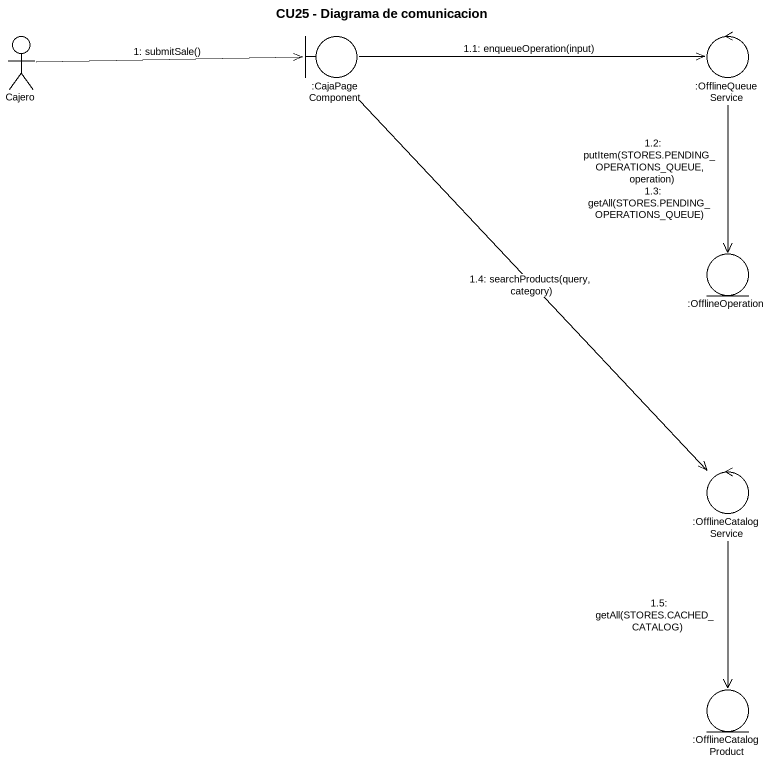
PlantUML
@startuml
title CU25 - Diagrama de comunicacion
actor Cajero
boundary ":CajaPageComponent" as CajaPageComponent
control ":OfflineQueueService" as OfflineQueueService
entity ":OfflineOperation" as OfflineOperation
control ":OfflineCatalogService" as OfflineCatalogService
entity ":OfflineCatalogProduct" as OfflineCatalogProduct
Cajero -right-> CajaPageComponent : 1: submitSale()
CajaPageComponent -right-> OfflineQueueService : 1.1: enqueueOperation(input)
OfflineQueueService --> OfflineOperation : 1.2: putItem(STORES.PENDING_OPERATIONS_QUEUE, operation)\n1.3: getAll(STORES.PENDING_OPERATIONS_QUEUE)
CajaPageComponent --> OfflineCatalogService : 1.4: searchProducts(query, category)
OfflineCatalogService --> OfflineCatalogProduct : 1.5: getAll(STORES.CACHED_CATALOG)
@enduml
